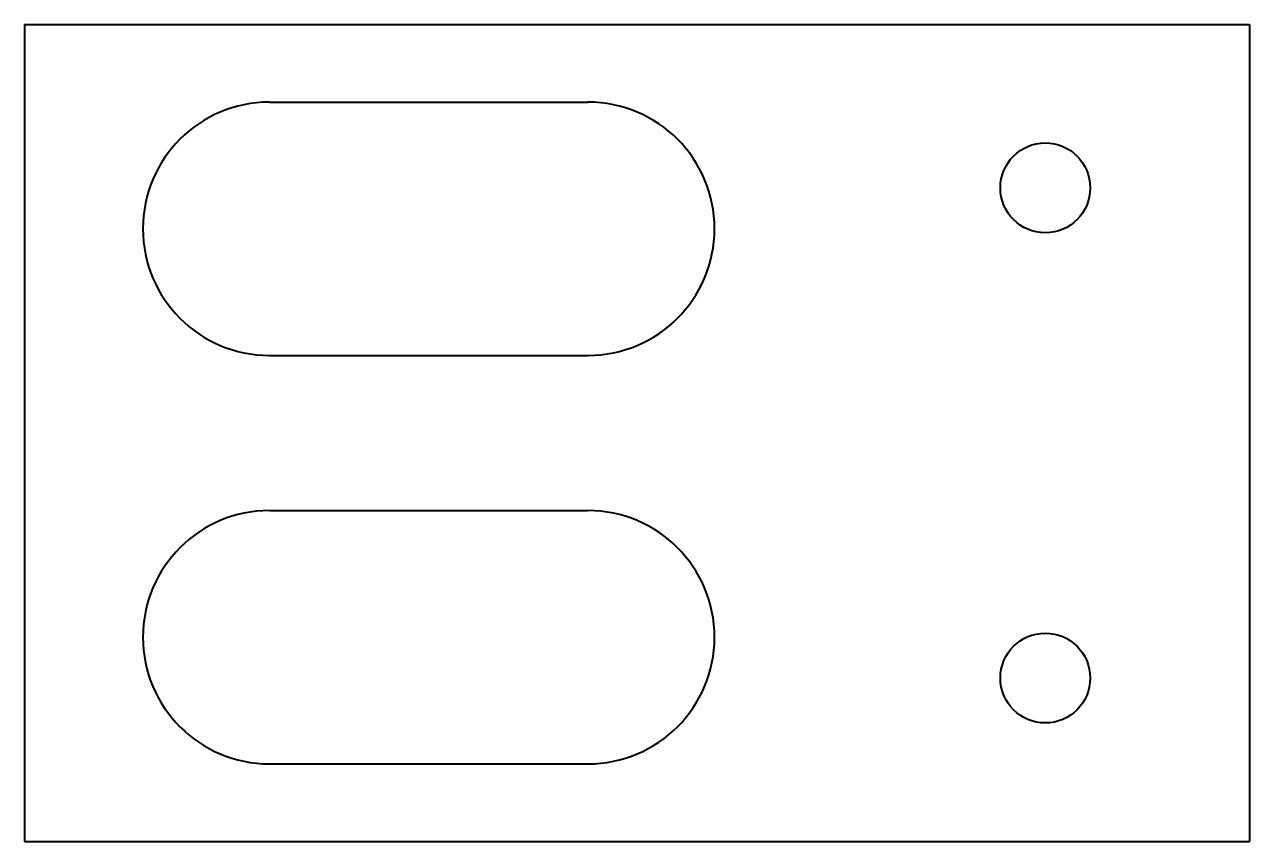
# Model space of a CAD drawing. Header units: millimetres. Extents: x 31.2 to 46.2, y 1.7 to 11.7.
import ezdxf

# ---------------------------------------------------------------- set-up
doc = ezdxf.new("R2010")
doc.units = ezdxf.units.MM
doc.layers.add('ModelSketch_Visible', color=7, linetype='Continuous', lineweight=40)

msp = doc.modelspace()

# ---------------------------------------------------------------- linework, layer by layer
at = {"layer": 'ModelSketch_Visible'}
for p, q in [((31.209, 11.684), (46.209, 11.684)), ((31.209, 11.684), (31.209, 1.684)), ((46.209, 11.684), (46.209, 1.684)), ((34.209, 10.734), (38.109, 10.734)), ((34.209, 7.634), (38.109, 7.634)), ((34.209, 5.734), (38.109, 5.734)), ((34.209, 2.634), (38.109, 2.634)), ((31.209, 1.684), (46.209, 1.684))]:
    msp.add_line(p, q, dxfattribs=at)
for centre in [(43.709, 9.684), (43.709, 3.684)]:
    msp.add_circle(centre, 0.55, dxfattribs=at)
for centre, start, end in [((34.209, 9.184), 90, 270), ((38.109, 9.184), 270, 90), ((34.209, 4.184), 90, 270), ((38.109, 4.184), 270, 90)]:
    msp.add_arc(centre, 1.55, start, end, dxfattribs=at)

doc.saveas('drawing.dxf')
